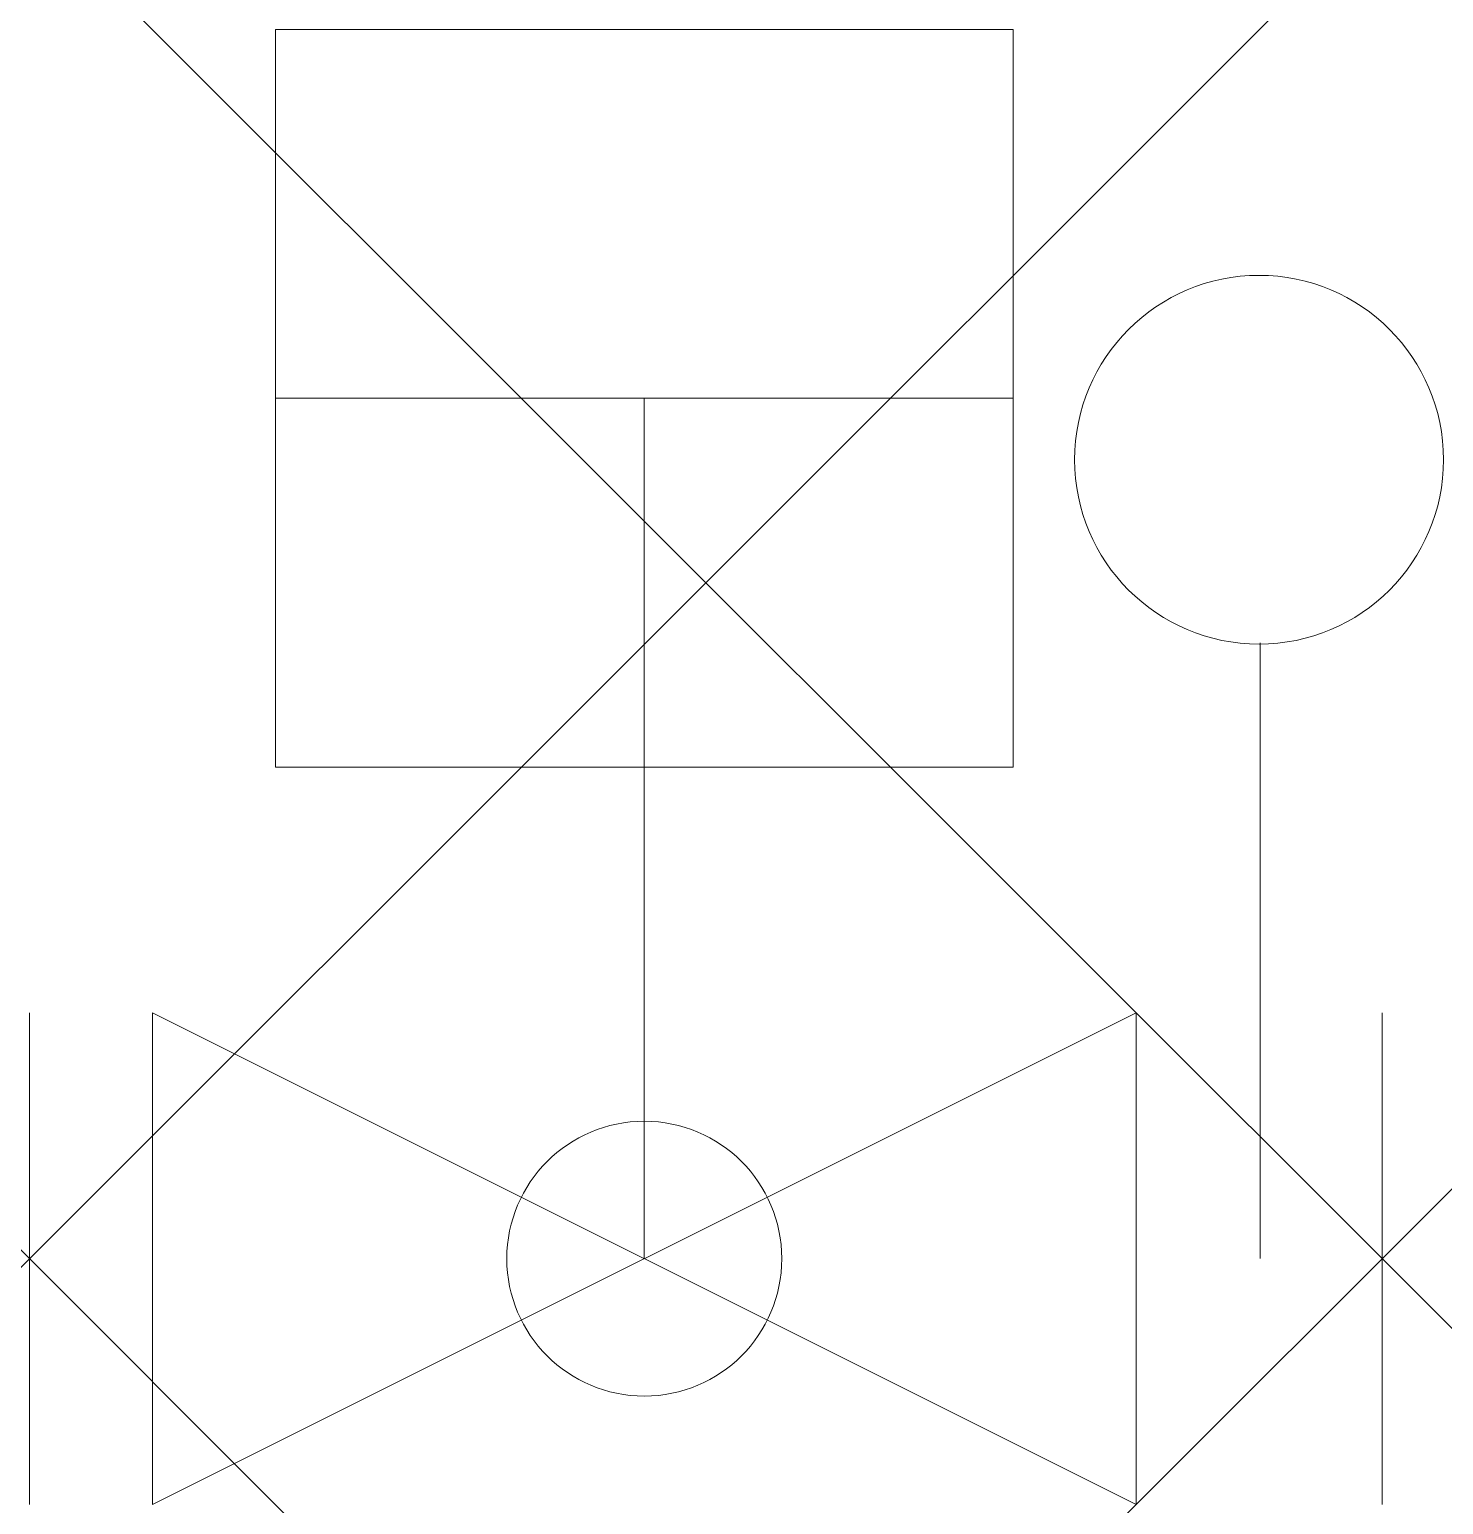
# Model space of a CAD drawing. Header units: inches. Extents: x 0 to 0.0115, y 0 to 0.012.
import ezdxf

# ---------------------------------------------------------------- set-up
doc = ezdxf.new("R2010")
doc.units = ezdxf.units.IN
doc.header["$MEASUREMENT"] = 0
doc.header["$PDMODE"] = 35
doc.header["$PDSIZE"] = 5
doc.layers.add('Level 7', color=9, linetype='Continuous', lineweight=0, true_color=0xc8c8c8)

# ---------------------------------------------------------------- blocks, each defined once
blk = doc.blocks.new('01018F')
at = {"layer": 'Level 7', "color": 2, "linetype": 'Continuous', "lineweight": 13}
for p, q in [((0.00501, 0), (0.00501, 0.00501)), ((-0.005, 0.002), (-0.005, -0.002)), ((0.006, 0.002), (0.006, -0.002))]:
    blk.add_line(p, q, dxfattribs=at)
at = {"layer": 'Level 7', "color": 2, "linetype": 'Continuous', "lineweight": 13, "flags": 128}
blk.add_lwpolyline([(-0.004, 0.002), (-0.004, -0.002), (0.004, 0.002), (0.004, -0.002), (-0.004, 0.002)], dxfattribs=at)
at = {"layer": 'Level 7', "color": 2, "linetype": 'Continuous', "lineweight": 13}
for centre, radius in [((0.005, 0.0065), 0.0015), ((0, 0), 0.001118)]:
    blk.add_circle(centre, radius, dxfattribs=at)
blk = doc.blocks.new('000001B')
at = {"layer": 'Level 7', "color": 2, "linetype": 'Continuous', "lineweight": 13}
for p, q in [((-0.003, 0.007), (0.003, 0.007)), ((0, 0.007), (0, 0.004)), ((0, 0.004), (0, 0))]:
    blk.add_line(p, q, dxfattribs=at)
at = {"layer": 'Level 7', "color": 2, "linetype": 'Continuous', "lineweight": 13, "flags": 128}
blk.add_lwpolyline([(-0.003, 0.01), (-0.003, 0.004), (0.003, 0.004), (0.003, 0.01), (-0.003, 0.01)], dxfattribs=at)
at = {"color": 2, "linetype": 'Continuous', "lineweight": 13}
blk.add_blockref('01018F', (0, 0), dxfattribs=at)

msp = doc.modelspace()

# ---------------------------------------------------------------- linework, layer by layer
for p in [(0, 0.002), (0.011, 0.002)]:
    msp.add_point(p)

# ---------------------------------------------------------------- block references
at = {"color": 2, "linetype": 'Continuous', "lineweight": 13}
msp.add_blockref('000001B', (0.005, 0.002), dxfattribs=at)

doc.saveas('drawing.dxf')
